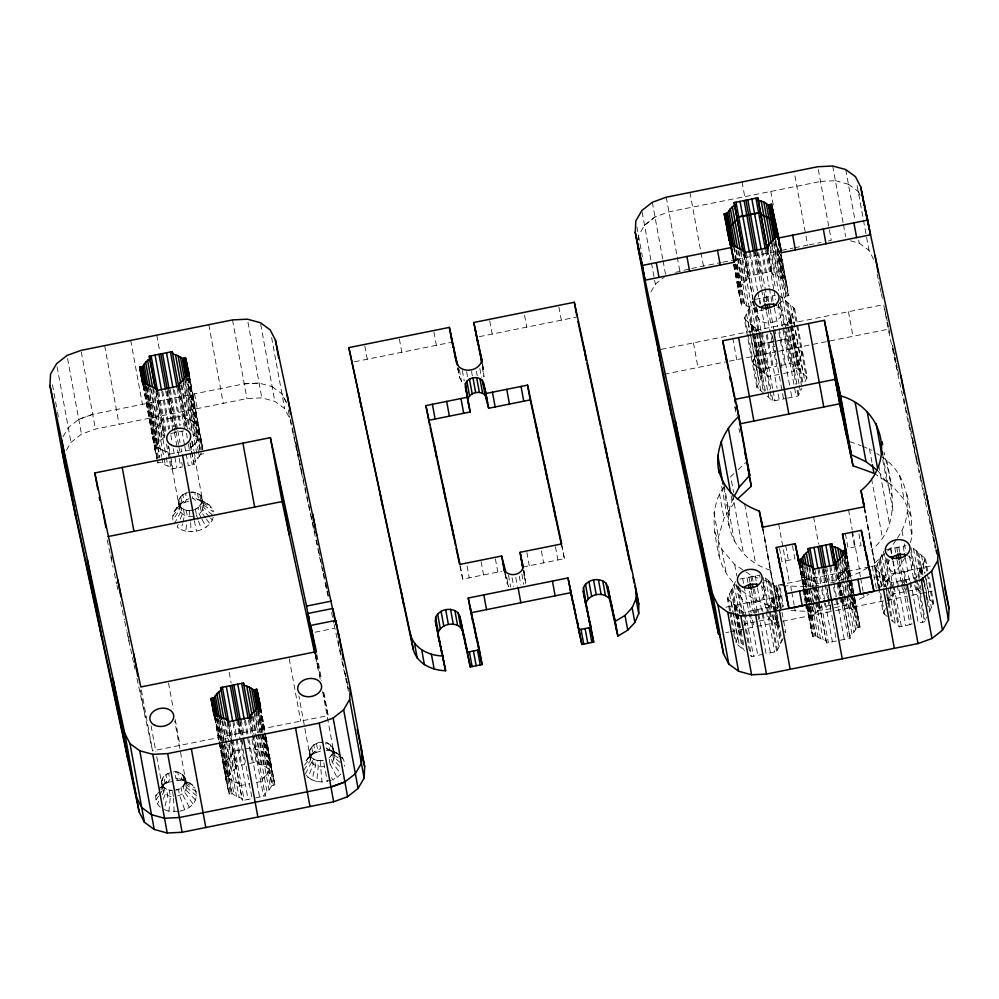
<?xml version="1.0" encoding="UTF-8"?>
<svg xmlns="http://www.w3.org/2000/svg" width="999" height="999" viewBox="0 0 999 999"><rect width="100%" height="100%" fill="white"/><g stroke="black" fill="none" stroke-linecap="round" stroke-linejoin="round"><path stroke-width="0.75" stroke-dasharray="5 3.75" d="M638.286 239.822L638.498 235.564M638.311 239.935L638.523 235.677L644.517 225.2L654.994 216.92L668.955 211.85L820.516 181.481M482.579 364.285L484.003 376.873L482.105 366.546M523.788 570.104L525.536 583.266L523.101 569.992M213.237 517.345C210.065 528.546 196.441 533.266 185.826 531.206L186.576 523.726M178.172 811.313L168.906 811.188L170.392 796.228L169.268 790.084C159.478 789.123 159.678 775.586 168.644 773.313L169.768 779.457L167.832 782.367L159.553 788.136L169.768 779.457M331.231 780.256L321.99 781.98L316.758 781.443L318.244 766.483L317.12 760.339C303.434 758.054 311.288 740.271 322.615 742.344C333.753 741.146 338.848 758.253 330.082 764.11L337.088 777.359L332.517 779.857L330.981 775.574M869.492 566.895L773.588 586.063L770.154 570.079C740.534 561.55 718.244 527.147 733.428 497.764M870.928 566.608L875.261 565.734L871.802 549.637C902.621 524.8 891.608 485.089 884.04 452.21M185.826 531.206L181.094 529.645L182.48 523.913M182.829 522.489L184.565 515.334L183.429 509.19C174.575 505.581 179.458 493.494 187.562 492.719M316.758 781.443L312.025 779.882L315.497 765.571L314.373 759.427M777.547 608.066C751.223 601.473 725.936 583.778 719.168 556.243C714.173 533.366 708.953 506.605 724.3 486.426M719.168 556.243L718.418 537L724 518.381L735.214 501.173M897.214 538.224C916.358 512.524 907.954 472.465 880.606 456.056M910.389 542.544L912.112 536.813L911.375 517.569L906.855 492.994M180.744 496.69L181.88 502.834L180.394 505.044L179.758 509.777L172.827 520.092C171.653 510.477 180.344 502.097 188.686 498.863M183.429 509.19C197.715 517.182 212.687 493.156 191.683 492.095L192.807 498.251L195.267 500.274C202.834 500.274 211.476 503.983 213.499 511.913L203.421 505.019C202.235 500.412 197.215 498.251 192.807 498.251M160.265 807.13C155.906 803.433 154.483 797.09 157.005 791.932M174.138 811.725L173.439 796.54C166.159 797.527 158.991 788.835 164.96 782.816L163.824 776.673M175.437 790.084C190.597 788.898 185.864 767.557 171.641 772.402A12.063 9.041 -10.4 0 0 161.563 782.442A12.063 9.041 -10.4 0 0 172.303 790.396L169.268 790.084M179.508 811.176C204.445 806.405 200.087 779.083 175.886 778.233L174.763 772.09A12.063 9.041 -10.4 0 1 185.477 779.645A12.063 9.041 -10.4 0 1 176.448 789.834M330.082 764.11L328.946 757.966L332.592 753.858L333.216 749.113L322.602 691.296M178.209 524.487L177.185 527.147L181.094 529.645M180.245 519.18L182.293 513.886L181.156 507.742M163.324 799.175L165.372 793.868L164.248 787.724M312.025 779.882L308.117 777.384L313.224 764.123L312.1 757.979M763.623 393.131L756.83 387.325L744.218 318.606L752.597 301.248L758.204 331.768M786.213 325.836L794.592 308.479L779.744 295.791M756.83 387.325L765.921 368.494L759.465 333.354M802.684 352.61L793.618 371.553L782.966 373.576M798.164 362.137L802.709 352.722L786.588 338.848L777.409 340.696M794.592 308.479L807.192 377.197L804.919 381.905L792.319 313.187M729.545 610.801L727.297 598.588L735.676 581.231L741.558 613.274M741.72 629.795L735.426 642.844L744.73 650.799M727.297 598.588L743.393 612.35L768.581 607.292L777.672 588.461L762.824 575.774M758.79 613.998L766.071 653.671L776.698 651.535L783.516 637.412M887.299 616.533L883.278 613.099L875.149 568.856L883.016 552.572M883.278 613.099L885.551 608.391M875.149 568.856L891.245 582.617L916.433 577.547L925.524 558.716L910.676 546.028M929.095 612.375L933.64 602.971L928.883 577.022M787.487 398.151L798.101 396.016L801.935 388.074M743.805 625.486L744.505 624.013L755.132 621.878M887.824 603.683L892.357 594.268L917.544 589.21L921.565 592.644L919.33 580.444M910.701 581.868L918.256 623.064L924.55 621.79L926.822 617.082M174.363 523.888L180.644 511.988L178.534 501.261M157.442 803.87L158.841 801.223M162.338 794.617L163.724 791.97L161.613 781.255M305.294 774.125L311.576 762.225L310.452 756.081M187.225 418.593L184.465 417.844L183.978 415.547L161.051 420.167L161.563 422.452L157.392 426.136L154.52 430.407L151.448 431.031L155.12 448.151L158.204 447.54L162.6 450.349L167.932 452.122L168.431 454.408L191.346 449.8L190.846 447.502L195.005 443.831L197.889 439.548L186.438 377.16M143.594 386.051L156.905 458.616L154.146 445.779L157.23 445.167L160.102 440.884L164.261 437.2L155.881 391.67M239.685 785.788L239.186 783.503L233.853 781.742L229.458 778.92L226.386 779.545L222.702 762.424L225.774 761.8L228.659 757.517L232.804 753.845M225.762 761.8L228.646 757.529M227.248 723.788L235.527 768.593L231.356 772.277L228.484 776.548L225.412 777.172L229.096 794.292L232.168 793.668L236.563 796.49L241.908 798.251L242.395 800.549L252.06 798.601L240.971 738.199M743.631 254.008L748.164 278.584L743.868 282.38L740.896 286.8L737.712 287.437L741.52 305.107L744.692 304.47L749.238 307.38L754.745 309.203L755.244 311.563L763.873 309.827M827.047 589.51L836.488 640.946L826.51 642.956L825.998 640.596L820.491 638.761L815.946 635.864L812.774 636.5L808.978 618.831L812.15 618.194L815.122 613.773L819.417 609.977L812.249 571.303M186.151 453.896L188.324 465.696L194.056 464.547L193.556 462.25L197.715 458.578L200.599 454.295L197.889 439.548L200.961 438.936L197.278 421.815L194.206 422.427L189.798 419.617L184.478 417.844L183.966 415.547M245.567 748.888L255.245 746.94L255.719 749.238L261.051 751.011L265.459 753.82L268.531 753.196L272.215 770.329L269.143 770.941L266.271 775.212L262.113 778.895L262.587 781.181L252.934 783.129M269.156 770.941L266.258 775.224M255.644 797.876L265.309 795.928L264.822 793.643L268.981 789.972L271.865 785.689L262.312 733.94M778.396 304.445L782.692 300.649L785.664 296.228L774.837 237.238M844.804 571.003L846.116 568.743L849.287 568.106L846.265 554.083M840.184 640.209L850.161 638.199L849.662 635.839L853.945 632.042L856.93 627.622L843.68 555.469M63.012 436.725L68.282 427.659L78.759 419.38L92.707 414.323L244.243 383.828L259.128 383.104L272.153 386.638M66.471 450.174L70.991 442.407L81.468 434.128L95.417 429.071L246.953 398.589L261.838 397.852L274.85 401.398L284.653 408.579L289.86 418.768L289.323 415.821M650.836 291.97L655.356 284.191L664.66 276.835M887.587 551.048L890.808 548.051L896.415 539.448M879.282 588.024L895.316 572.639L905.731 556.655M176.473 508.154L184.74 502.385L186.688 499.475L185.564 493.331M316.496 743.568L317.62 749.725L312.812 753.071L304.857 762.187L311.101 755.132L315.684 752.634L317.62 749.725L320.617 748.8L319.493 742.657M155.906 800.074L158.504 796.215M159.378 794.917L162.837 789.759L156.119 753.184M303.758 770.341L310.689 760.027L309.465 751.51M155.782 428.209L157.392 426.136M195.005 443.831L196.616 441.745M843.144 573.151L846.091 568.631L849.262 567.994M172.677 516.021L179.67 507.417M155.757 796.003L160.127 790.621M161.001 789.547L162.75 787.399M304.483 765.184L310.602 757.654L311.326 755.281L310.19 749.138M173.926 511.95L180.394 505.044L179.258 498.901M160.702 787.986L163.474 785.027L162.338 778.883M180.17 504.895L184.028 500.936L182.892 494.792M163.249 784.877L167.108 780.918L165.971 774.774M311.101 755.132L314.96 751.173L313.823 745.029M843.119 573.039L838.848 576.947M307.405 758.391L312.812 753.071L311.676 746.927M733.928 473.601L730.706 476.598L733.628 492.507M738.224 469.605L745.754 462.612M874.687 563.036L886.5 552.047M337.088 777.359L340.784 774.1L332.23 762.212L331.094 756.068M644.542 225.312L655.019 217.033M193.082 445.754L190.846 447.502L191.333 449.8M841.121 575.037L838.823 576.835L839.36 579.308L815.684 583.953M159.328 424.2L161.563 422.452M230.582 755.594L232.817 753.845L232.317 751.548L243.781 749.25M264.335 777.147L262.1 778.895L262.6 781.181M839.422 580.681L859.627 572.439L869.242 566.833M791.058 610.339C817.794 613.473 845.678 607.817 868.943 594.218M198.014 519.617L196.478 515.322C200.512 513.648 204.246 509.677 203.421 505.019L194.455 456.268M78.759 419.38L92.707 414.323M675.599 272.377L690.147 268.768M184.74 502.385L188.611 501.211M167.832 782.367L178.346 780.256L188.312 782.354M315.684 752.634L320.829 751.048L320.617 748.8M177.56 795.916C182.442 794.804 187.4 790.421 186.501 785.002L174.75 721.028M830.631 583.016L838.024 581.168M691.62 268.469L721.315 262.5M722.814 262.2L734.715 259.802M736.201 259.503L778.708 250.949M781.593 250.374L793.169 248.039M794.617 247.752L807.642 245.13L794.13 171.503M809.128 244.83L820.966 242.457M828.358 240.959L831.318 240.372L817.806 166.733M354.395 361.8L450.661 342.432M479.333 336.663L577.022 317.008M748.164 278.584L747.652 276.211L771.303 271.453L771.815 273.826L777.309 275.649L781.867 278.559L785.027 277.922L780.868 255.232M755.281 299.388L775.087 295.404M785.664 296.228L788.823 295.592L781.33 254.757M777.06 307.18L778.908 306.805L778.471 304.807M170.817 433.491L183.579 430.919M183.092 383.092L192.507 434.365L196.915 437.175L199.987 436.563L202.747 449.4M661.163 349.388L883.703 304.62L888.223 329.208L935.314 548.239L931.068 525.099M157.542 461.563L157.83 462.899L160.901 462.287L165.31 465.097L170.642 466.87L171.141 469.155L182.592 466.845M200.599 454.295L203.671 453.683M774 341.383L761.4 343.918L752.322 362.749L768.418 376.498L779.058 374.475M772.052 341.895L761.425 344.031L752.347 362.862L768.431 376.623M775.986 341.096L786.613 338.961M664.21 374.263L727.784 361.476M729.27 361.176L775.474 351.885L774.412 346.091M778.521 351.273L888.223 329.208M765.921 368.494L776.535 366.358L766.458 311.376M780.469 365.572L791.096 363.436L807.192 377.197M767.057 396.066L772.926 401.086L785.514 398.551M459.902 565.884L462.749 579.12L501.723 571.278M522.814 567.045L564.398 558.678L561.962 545.404M314.997 632.217L334.078 628.371M739.797 579.083L759.602 575.099L760.164 578.146M886.213 549.625L906.018 545.641M799.1 564.248L801.972 577.622L805.119 576.873L809.689 579.882L815.196 581.705M801.972 577.622L805.144 576.985L807.279 578.558M725.786 607.205L784.227 595.454M873.9 577.41L932.192 565.684M830.731 605.232L818.905 607.604L819.417 609.977M833.94 604.582L842.569 602.847L841.458 596.803M759.065 621.078L769.692 618.943L780.843 628.483M725.898 632.679L728.833 632.08M730.306 631.793L753.795 627.06L751.398 614.048M756.83 626.448L831.293 611.475L826.785 586.888M835.863 610.551L907.292 596.191M911.737 595.292L932.292 591.158M842.569 602.847L843.069 605.219L848.576 607.042L853.121 609.952L856.293 609.315L860.089 626.985L856.93 627.622M136.963 678.408L152.547 750.886L328.122 715.571L323.376 689.697M750.261 655.519L751.523 656.605L762.137 654.457M891.32 619.979L899.375 626.86L913.923 623.925M249.588 763.373L257.942 761.688L258.441 763.985L263.773 765.758L268.182 768.568L271.241 767.956L274.925 785.077L271.865 785.689M239.673 785.801L249.35 783.853M815.634 585.751L818.643 585.289M193.481 516.246C188.249 517.32 181.319 515.521 179.758 509.777L168.007 445.816M317.12 760.339L323.289 760.339L327.36 781.443M324.413 766.483C319.18 767.569 312.25 765.758 310.689 760.027L298.938 696.053M814.123 585.976L802.259 586.688L786.538 585.764M820.491 181.368L835.401 180.757M244.243 383.828L259.128 383.104M326.198 750.511C335.002 750.187 345.691 756.28 344.58 766.221M785.152 585.576L779.582 584.865L783.566 606.555M165.172 451.373L167.932 452.11M258.491 749.987L255.719 749.238L255.245 746.94M239.198 783.503L233.866 781.73L229.445 778.933M835.376 180.632L848.413 184.291M850.536 240.821L859.215 243.182L869.018 250.362L874.225 260.552M328.946 757.966A12.063 9.041 -10.4 0 0 325.649 742.657L326.785 748.8L336.163 752.609M168.906 811.188L164.173 809.627L167.645 795.316L166.521 789.173M849.874 441.658L861.051 445.679M862.449 446.178L871.927 450.324M745.866 571.865L752.072 575.961L759.053 578.471M764.647 580.481L773.039 583.491M809.665 579.77L815.172 581.593L815.708 584.078M205.232 502.372L198.601 499.463L197.477 493.319M209.141 504.87L200.886 500.924L199.75 494.78M340.072 755.107L329.545 749.712L328.409 743.568M192.22 784.852L181.693 779.457L180.557 773.301M200.499 500.799L195.854 498.551L194.73 492.407M326.785 748.8L331.431 751.048M183.579 780.781L178.933 778.546L177.81 772.389M189.798 419.617L194.218 422.427M162.6 450.349L158.192 447.54M202.522 502.809L211.963 508.116M342.894 758.366L333.454 753.059L331.818 751.161L330.681 745.017M182.829 774.762L183.966 780.906L185.602 782.804L195.042 788.111M876.885 453.596L879.37 455.232M873.95 473.276L891.32 484.727L904.12 499.65L911.375 517.569M714.647 531.655L721.902 549.587L734.702 564.51L744.63 571.053M338.124 757.841L334.353 755.256L332.33 746.915M196.578 791.895L186.501 785.002L185.602 782.804M457.717 368.319L459.802 378.047L461.526 381.393L463.686 382.979M848.388 184.178L858.216 191.483L860.164 195.305M272.153 386.65L281.943 393.831L287.163 404.021L281.943 393.831M175.886 778.233L178.346 780.256M212.525 515.034L203.509 507.392L201.398 496.665M340.072 762.412L334.44 757.629L333.304 751.485M196.728 795.966L186.588 787.374L184.478 776.648M744.218 318.606L759.053 331.293L769.804 389.885M933.64 602.971L926.847 597.165L923.213 577.322M784.527 631.63L785.788 632.704L777.672 588.461M209.515 516.97L202.785 509.765L201.648 503.608M210.477 517.994L212.412 520.054M339.485 766.183L333.716 760.002L332.592 753.858M195.492 800.037L185.864 789.747L184.74 783.603M306.243 775.212L308.117 777.384M878.071 471.016L886.95 482.579L892.095 496.078M205.569 517.907L201.298 511.963L200.162 505.819M206.431 519.105L209.852 523.851M192.932 803.833L184.378 791.957L183.242 785.813M201.249 517.844L199.151 513.861L198.014 507.717M201.948 519.168L206.156 527.11M189.236 807.105L182.23 793.855L181.094 787.699M505.019 574L508.516 586.688L506.618 576.361M858.191 191.371L860.139 195.192M198.526 521.041L201.586 529.62M184.665 809.602L179.558 795.304L178.434 789.16M347.714 685.801L348.364 688.748M320.267 679.108L315.072 655.019M323.077 692.257L328.122 715.571M877.147 274.151L878.446 280.182M878.77 281.693L879.744 286.226M880.069 287.737L881.056 292.27M881.38 293.781L882.354 298.314M884.677 309.128L885.963 315.135M886.25 316.433L887.262 321.141M887.549 322.49L888.548 327.16M888.848 328.546L889.847 333.167M893.406 349.737L892.432 345.179L896.677 368.319M893.73 351.236L894.717 355.794M895.029 357.28L896.016 361.85M896.328 363.336L897.314 367.907M897.626 369.38L899.262 376.948M903.808 398.114L906.093 408.703M906.418 410.214L908.378 419.393M908.69 420.804L909.689 425.449M909.989 426.86L911.637 434.528L911.088 431.506M912.287 437.562L913.598 443.618M913.898 445.005L915.871 454.208M916.17 455.594L917.169 460.264M917.469 461.638L919.779 472.377M920.067 473.738L921.078 478.434M921.378 479.795L923.363 489.035M923.65 490.372L925.961 501.148M928.858 514.572L929.832 519.118M930.156 520.629L930.806 523.651M930.843 523.863L932.154 529.907M932.417 531.168L933.453 535.963M933.715 537.175L934.752 542.02M935.002 543.181L936.063 548.076M936.388 549.6L937.362 554.133M935.638 549.737L936.612 554.245M785.027 277.922L788.823 295.592M734.989 406.581L735.589 409.34M738.91 428.396L739.797 432.542M561.463 545.042L564.398 558.678M482.405 364.785L484.203 373.139M523.501 570.292L525.686 580.431M290.409 419.118L293.331 432.717M293.656 434.228L298.526 456.88M299.176 459.902L304.707 485.639M305.032 487.15L310.889 514.41M311.226 515.921L312.2 520.467M312.525 521.977L313.499 526.523M313.823 528.034L314.797 532.579M316.433 540.147L318.381 549.225M318.706 550.736L323.264 571.94M323.589 573.451L324.563 577.996L323.726 573.426M325.537 582.492L328.471 596.166M337.912 640.072L340.984 654.495M342.794 662.774L348.339 688.523M290.185 420.279L328.571 598.801M331.506 612.424L333.791 623.026M334.116 624.537L341.596 659.365M341.92 660.876L348.439 691.158M163.774 434.915L164.261 437.2M235.527 768.593L235.027 766.295L244.693 764.36L236.963 722.215M107.18 539.91L113.062 567.27M114.361 573.314L116.621 583.828M116.945 585.327L117.907 589.822M120.492 601.835L124.363 619.855M124.688 621.353L126.623 630.369M126.948 631.868L133.729 663.398M134.053 664.897L135.027 669.405M194.368 520.729L196.428 531.193M315.996 654.183L320.492 678.633M912.412 438.748L916.133 459.003M857.13 185.589L863.186 218.594M863.461 220.117L869.018 250.362M925.524 558.716L927.759 570.928M924.262 557.642L927.047 572.402M927.334 573.926L932.929 604.432M923.251 563.424L924.924 572.577M926.048 578.683L931.368 607.667M921.49 555.282L924.849 573.588M925.136 575.112L929.619 599.525M921.69 566.658L923.088 574.288M924.2 580.394L929.807 610.913M918.73 552.909L922.926 575.799M920.978 568.131L922.377 575.761M922.651 577.285L924.337 586.438M926.011 595.591L926.86 600.174M927.134 601.698L928.258 607.804M917.469 551.835L921.952 576.248M922.227 577.772L923.076 582.355M920.266 569.605L921.665 577.235M916.208 550.761L920.978 576.698M845.716 169.543L855.057 220.492M858.665 240.16L859.215 243.182M907.604 512.225L912.112 536.813M918.705 572.839L919.542 577.422M913.448 548.401L919.043 578.908M899.612 475.062L904.12 499.65M918.543 583.703L925.261 620.317M910.963 547.564L916.558 578.071M916.845 579.595L924.55 621.79M910.913 552.484L917.544 589.21M914.46 577.946L922.589 622.19M909.415 556.031L913.61 578.921M914.734 585.027L915.571 589.597M902.01 530.844L903.346 538.074M904.407 543.868L905.993 552.534M903.133 546.228L904.245 552.322M905.369 558.429L909.565 581.318M909.852 582.842L911.25 590.471M832.691 165.996L843.144 222.989M843.431 224.5L845.641 236.613M886.812 460.139L891.32 484.727M904.295 571.303L906.418 582.867M882.666 454.483L892.944 510.452M905.806 579.682L906.368 582.729M882.779 459.89L886.95 482.579M898.8 547.09L899.637 551.673M901.036 559.303L905.519 583.716M905.806 585.239L906.642 589.822M903.845 580.082L911.962 624.325M896.827 547.489L897.676 552.072M899.35 561.226L903.271 582.579M903.558 584.115L904.957 591.733M901.872 580.469L909.989 624.725M894.867 547.889L895.703 552.459M897.102 560.089L901.31 582.979M901.585 584.502L902.984 592.132M878.745 465.472L889.572 524.475M848.476 311.713L852.984 336.288M897.539 581.343L905.668 625.586M890.808 548.051L891.87 553.833M893.193 561.063L895.316 572.639M890.534 548.763L891.657 554.857M892.781 560.963L896.977 583.853M897.252 585.377L898.663 593.006M869.442 448.688L872.09 463.149M893.218 582.217L893.78 585.264M894.055 586.788L901.335 626.46M887.886 558.778L894.33 593.881M886.787 558.866L888.136 566.233M891.245 582.617L899.375 626.86M871.553 478.696L882.379 537.687M885.638 557.654L898.113 625.786M883.528 551.498L889.697 585.064M889.972 586.588L891.657 595.741M887.224 579.17L888.348 585.277M889.46 591.383L895.341 623.413M881.967 554.732L887.849 586.775M888.123 588.299L890.084 598.975M884.452 576.81L892.582 621.053M880.406 557.966L885.726 586.95M886.013 588.486L888.523 602.21M883.203 575.736L885.164 586.413M886.563 594.043L891.046 618.456M879.694 559.44L884.739 586.9M881.942 574.662L884.177 586.863M878.983 560.914L883.753 586.85M879.182 572.29L881.98 587.549M877.422 564.148L881.905 588.561M875.861 567.382L884.527 614.173M864.435 506.743L879.482 588.761M864.372 507.767L873.526 557.679M864.285 508.279L872.339 552.147M874.3 565.809L878.283 587.499M872.239 566.221L876.485 589.36M858.903 533.903L861.063 545.704L848.101 548.314L845.391 533.566M848.551 509.927L852.159 529.595M852.434 531.106L859.377 568.931M859.627 572.439L860.414 576.773M860.688 578.221L863.074 591.233M863.336 592.682L864.135 597.015M851.872 532.267L854.582 547.015M846.578 553.359L860.089 626.985M846.865 556.218L858.478 619.53M846.028 553.209L850.748 578.921M850.986 580.194L859.59 627.085M845.516 553.434L849.962 577.647M851.073 583.691L852.734 592.769M853.845 598.826L855.793 609.415M844.992 553.671L849.625 578.896M849.899 580.407L852.122 592.507M853.233 598.563L858.503 627.31M849.724 580.144L852.11 593.156M852.384 594.605L853.708 601.835M844.992 556.68L849.15 579.37M849.425 580.894L851.648 592.994M851.935 594.505L854.707 609.627M843.905 553.896L848.538 579.12M848.813 580.631L851.31 594.243M851.585 595.754L857.417 627.522M843.68 558.516L853.121 609.952M842.107 556.256L855.619 629.894M842.107 559.964L850.986 608.366M840.434 558.404L844.23 579.095M845.341 585.139L847.002 594.218M847.289 595.729L853.945 632.042M840.246 561.663L846.353 594.942M846.628 596.453L848.576 607.042M793.331 307.405L796.403 324.188M796.678 325.212L806.48 378.658M770.766 191.371L773.263 204.995M838.448 560.402L851.947 634.028M838.149 563.636L841.208 580.269M841.483 581.78L843.98 595.404M844.255 596.915L845.928 605.993M790.559 305.032L803.171 373.751M781.118 254.857L787.874 291.171M780.843 254.857L788.336 295.692M779.532 250.786L784.54 278.022M836.4 563.386L839.635 581.043M839.809 581.855L850.161 638.199M778.646 249.026L787.249 295.916M836.687 565.147L839.659 581.381M839.734 581.743L842.244 595.354M842.432 596.503L849.737 636.201M790.758 316.421L792.157 324.051M792.432 325.574L803.096 383.691M777.896 247.989L783.441 278.234M787.799 302.672L791.72 324.038M791.995 325.562L800.399 371.391M835.876 566.221L838.648 581.343M838.76 582.042L843.069 605.219M775.336 237.138L786.163 296.129M835.901 566.545L838.398 580.157M839.51 586.213L841.17 595.279M790.047 317.894L791.158 324.001M791.445 325.524L802.122 383.716M838.286 582.617L840.683 595.629M840.946 597.077L842.532 605.756M775.424 240.634L782.354 278.459M786.538 301.598L790.733 324.488M791.021 326.011L799.15 370.317M834.802 564.934L840.546 596.216M840.821 597.727L848.313 638.573M775.199 242.257L781.867 278.559M789.335 319.368L790.172 323.938M791.295 330.045L801.41 385.189M785.276 300.524L789.759 324.937M790.047 326.461L797.889 369.243M834.053 566.92L839.322 595.654M839.61 597.165L840.708 603.221M773.8 241.021L784.352 298.501M773.613 243.694L779.732 276.973M787.774 322.602L788.336 325.649M788.611 327.173L799.05 384.078M799.312 385.527L800.374 391.308M782.517 298.152L787.549 325.624M787.836 327.148L795.117 366.87M771.865 241.646L782.692 300.649M830.731 565.759L844.242 639.385M771.765 245.404L777.309 275.649M786.488 327.36L796.952 384.428M798.014 390.209L798.813 394.555M829.982 567.732L832.479 581.343M833.591 587.4L835.264 596.478M835.539 597.989L836.65 604.033M780.032 297.315L795.978 384.453M797.04 390.234L798.101 396.016M770.416 246.666L778.471 290.534M779.982 302.235L784.09 325.237M785.214 331.331L791.096 363.436M770.217 250.399L774.662 274.6M783.528 327.697L796.141 396.416M826.673 566.57L829.382 581.318M767.819 246.628L775.599 288.986M778.209 304.27L789.135 363.823M767.369 249.625L771.815 273.826M826.198 570.067L828.695 583.678M767.22 249.138L771.74 273.464M824.824 566.945L827.522 581.693M766.508 249.7L773.726 289.023M774 290.534L775.674 299.613M824.063 568.918L826.56 582.542M765.571 250.649L769.455 271.828M779.208 328.571L789.685 385.714M790.746 391.508L791.807 397.29M822.976 567.32L825.686 582.067M813.611 516.958L818.606 544.193M823.326 569.905L824.437 575.961M772.19 295.979L773.313 302.085M774.437 308.192L777.796 326.498M778.92 332.605L784.802 364.697M822.214 569.293L824.712 582.904M824.999 584.427L827.497 598.039M827.771 599.55L828.883 605.606M762.437 250.512L769.105 286.813M769.38 288.336L771.877 301.948M761.5 251.473L765.384 272.652M818.905 568.131L821.615 582.879M822.152 585.801L832.417 641.77M774.874 329.445L775.711 334.016M781.031 363.012L781.88 367.582M818.156 570.117L820.654 583.728M821.765 589.772L823.426 598.851M823.713 600.362L824.824 606.418M767.869 296.853L768.993 302.959M770.104 309.066L773.75 328.896M758.653 252.847L767.806 302.759M765.896 297.252L766.745 301.823M768.144 309.453L771.503 327.759M757.429 252.285L761.325 273.464M772.564 335.976L774.15 344.655M814.847 568.955L817.557 583.703M818.081 586.613L820.304 598.713M821.415 604.77L828.358 642.582M756.243 250.187L762.911 286.501M764.023 292.545L765.684 301.623M771.503 333.279L783.553 398.951M763.935 297.64L764.772 302.222M814.372 572.439L820.753 607.23M755.581 252.66L759.465 273.838M742.045 181.98L744.755 196.728M754.994 252.585L755.556 255.607M812.924 568.955L826.51 642.956M754.395 250.562L761.338 288.386M761.613 289.897L763.835 301.998M813.036 569.905L825.998 640.596M753.458 251.523L757.629 274.213M814.385 587.424L816.77 600.436M817.045 601.885L818.631 610.564M767.17 334.153L777.097 388.249M778.159 394.031L779.22 399.825M809.64 566.196L813.149 585.364M813.423 586.875L815.921 600.486M816.208 602.01L823.139 639.822M759.602 298.514L760.726 304.62M761.001 306.144L765.209 329.033M766.32 335.14L772.215 367.232M809.065 567.919L815.172 601.198M815.446 602.709L817.12 611.788M750.336 251.386L757.554 290.709M757.829 292.22L760.052 304.32M806.98 565.134L820.491 638.761M749.675 253.846L753.558 275.025M806.518 566.883L810.127 586.538M810.401 588.061L812.899 601.673M813.174 603.184L815.122 613.773M762.287 331.98L772.764 389.123M773.039 390.572L774.887 400.686M804.57 563.811L818.081 637.437M804.57 567.507L808.179 587.175M808.466 588.686L813.461 615.921M756.955 308.541L767.881 368.107M746.265 252.198L753.77 293.044M756.268 306.656L757.092 311.188M755.581 307.143L757.205 315.996M760.314 332.367L770.803 389.523M771.865 395.304L772.926 401.086M802.434 562.237L807.067 587.462M807.342 588.973L815.946 635.864M745.604 254.67L749.5 275.849M801.947 562.337L806.568 587.562M806.842 589.073L809.065 601.173M810.177 607.217L815.459 635.963M802.434 565.247L806.593 587.936M806.88 589.447L809.09 601.548M810.201 607.604L812.15 618.194M754.707 307.417L759.19 331.818M744.417 252.572L753.034 299.463M753.308 300.974L755.244 311.563M770.079 391.333L771.665 400.012M801.935 565.347L806.106 588.036M806.38 589.547L808.603 601.648M808.878 603.159L811.65 618.294M744.168 251.386L753.071 300.125M753.333 301.311L755.169 311.201M800.848 562.549L805.481 587.774M805.756 589.285L807.979 601.386M809.09 607.442L814.36 636.188M758.478 333.291L765.209 369.967M800.286 562.537L810.564 618.506M743.743 254.708L747.901 277.397M799.762 562.774L804.382 587.999M804.67 589.51L813.273 636.4M799.262 562.874L803.895 588.099M804.17 589.61L812.774 636.5M756.293 328.933L756.855 331.98M757.13 333.504L767.569 390.422M767.844 391.858L768.905 397.652M798.963 561.488L812.474 635.127M799.188 564.21L811.176 629.045M798.438 561.213L809.277 620.204M741.058 249.438L756.081 331.955M756.355 333.479L763.648 373.201M802.796 589.585L805.182 602.597M805.444 604.045L806.78 611.276M740.584 251.648L745.853 280.394M753.521 326.561L754.645 332.667M754.919 334.19L765.334 390.946M749.475 307.729L753.958 332.143M754.233 333.666L762.087 376.436M738.96 251.411L749.238 307.38M752.272 325.487L753.383 331.593M754.507 337.699L764.347 391.308M792.469 545.741L794.904 559.015L781.942 561.625L779.232 546.878M738.036 250.612L743.868 282.38M748.763 309.19L752.959 332.08M753.246 333.604L761.375 377.909M751.011 324.413L763.086 390.234M748.051 310.664L760.664 379.383M736.55 250.075L746.827 306.056M735.813 249.738L742.195 284.528M748.239 322.053L750.199 332.729M750.486 334.253L760.851 390.771M734.14 246.99L744.692 304.47M746.49 313.898L759.103 382.617M733.641 247.09L744.193 304.57M734.839 256.643L740.396 286.9M735.614 263.948L743.106 304.795M744.929 317.133L758.091 388.399M735.139 264.423L739.297 287.125M734.515 264.173L742.007 305.007M785.714 545.566L788.423 560.327M734.015 264.273L741.52 305.107M733.803 264.373L739.909 297.652M733.566 264.61L738.661 291.858M790.721 586.301L791.508 590.634M791.782 592.082L794.168 605.094M794.43 606.543L795.229 610.876M778.671 523.988L789.497 582.991M778.646 585.052L782.891 608.191M732.742 337.987L736.725 359.677M776.585 585.464L780.831 608.603M776.96 589.934L780.319 608.241M776.41 587.387L780.331 608.741M774.525 585.876L778.508 607.567M775.399 593.169L778.196 608.428M773.638 585.014L777.846 607.904M762.786 527.185L777.746 608.803M762.999 529.72L771.877 578.134M762.637 528.733L770.691 572.602M773.838 596.403L781.955 640.646M770.878 582.654L778.995 626.897M773.126 597.877L781.243 642.12M769.617 581.58L774.662 609.04M774.937 610.564L777.746 625.824M772.414 599.35L780.531 643.593M768.356 580.506L776.485 624.75M770.853 602.584L771.977 608.678M773.089 614.785L778.97 646.828M734.839 406.893L736.425 415.572M765.596 578.134L771.191 608.653M772.314 614.76L773.713 622.389M769.292 605.819L770.129 610.389M770.404 611.925L777.409 650.062M763.111 577.297L776.698 651.535M763.061 582.217L764.685 591.071M762.974 582.33L769.692 618.943M766.608 607.679L774.737 651.935M689.947 192.457L700.686 250.961M700.961 252.472L703.458 266.084M761.563 585.776L766.046 610.189M766.32 611.713L767.719 619.343M744.692 504.22L755.519 563.211M762.287 608.553L762.849 611.6M763.124 613.136L770.404 652.797M755.281 575.961L756.393 582.067M757.517 588.174L763.398 620.217M752.072 575.961L753.134 581.743M754.457 588.973L756.58 600.549M757.954 609.427L758.516 612.474M750.948 576.835L751.785 581.418M753.184 589.048L758.79 619.555M755.993 609.815L756.543 612.874M748.975 577.235L749.824 581.805M751.498 590.958L755.706 613.848M754.02 610.214L754.582 613.274M732.654 494.867L743.481 553.858M747.015 577.634L748.139 583.728M749.537 591.358L753.458 612.724M731.156 495.866L731.992 500.399M749.275 602.484L751.136 612.599M750.249 614.135L757.816 655.332M742.682 578.496L743.805 584.602M744.08 586.126L750.811 622.752M724.063 484.815L734.602 542.295M723.613 487.2L728.608 514.435M745.366 611.962L753.483 656.206M721.69 486.438L729.457 528.796M740.034 588.523L744.517 612.936M744.792 614.46L746.478 623.613M734.702 564.51L736.825 576.073M738.673 586.201L739.21 589.085M743.393 612.35L751.523 656.605M738.661 587.125L740.284 595.978M693.456 342.894L697.964 367.47M666.271 197.215L677.01 255.719M677.285 257.243L679.782 270.854M737.512 585.864L749.974 653.995M719.492 493.806L724 518.381M739.372 608.915L740.209 613.486M734.115 584.477L739.435 613.461M736.6 606.543L737.724 612.649M738.011 614.173L744.168 647.739M732.554 587.712L740.671 631.955M735.351 605.469L743.468 649.725M731.842 589.173L739.972 633.428M734.09 604.395L742.207 648.651M731.131 590.646L735.052 612.012M735.339 613.536L739.26 634.902M721.902 549.587L726.41 574.163M731.33 602.035L733.004 611.188M733.291 612.712L739.447 646.278M729.57 593.881L737.699 638.136M713.91 512.425L718.418 537M728.009 597.127L730.531 610.851M730.793 611.875L736.675 643.918M729.819 612.325L730.943 618.431M731.218 619.954L733.466 632.155M733.741 633.691L734.864 639.785M652.322 202.285L662.774 259.278M663.049 260.789L665.546 274.4M642.107 212.038L651.186 261.501M651.46 263.012L655.356 284.191M636.9 226.823L642.394 256.743M558.878 306.893L561.313 320.167M524.587 315.322L526.748 327.123M555.456 546.715L557.892 559.989M541.433 551.061L543.606 562.862M489.76 320.804L492.195 334.078M526.873 552.459L529.308 565.734M523.713 570.791L524.25 573.738M521.865 574.05L523.763 584.378M482.455 364.573L482.992 367.532M519.243 576.123L520.866 584.977M479.845 368.494L481.468 377.347M515.771 577.397L517.395 586.238M476.386 371.228L477.197 375.661M512.05 577.572L513.673 586.425M471.528 371.428L472.34 375.849M508.528 575.212L510.689 587.012M505.307 573.826L507.205 584.153M505.232 574.5L505.769 577.459M466.62 371.665L467.707 377.572M462.325 370.492L464.223 380.819M495.392 558.791L497.827 572.065M459.365 369.593L461.526 381.393M457.904 367.719L459.802 378.047M457.792 368.007L458.603 372.44M481.106 561.675L483.541 574.949M433.941 332.03L436.376 345.304M467.082 566.021L469.243 577.822M460.314 565.846L462.749 579.12M399.375 338.986L401.81 352.26M364.822 345.941L367.257 359.203M345.429 673.626L345.991 676.685M346.266 678.209L347.115 682.792M325.649 583.891L327.272 592.744M295.779 441.645L296.616 446.216M296.89 447.739L297.727 452.297M298.014 453.821L298.564 456.868M299.126 459.865L301.561 473.139M288.236 409.915L289.048 414.348M271.616 337.525L284.653 408.579M260.702 324.25L274.85 401.398M316.945 654.707L321.69 680.569M315.484 654.757L318.281 670.017L315.759 654.869M247.964 322.227L261.838 397.852M320.167 760.651L321.99 781.98M232.517 319.917L246.953 398.589M289.235 658.703L300.687 721.091M208.841 324.687L223.277 403.346M260.764 707.929L265.784 735.501M266.071 736.85L274.925 785.077M260.689 708.216L264.785 731.318M265.984 737.125L274.001 780.793M260.165 707.367L274.45 785.164M260.002 706.505L264.76 732.379M264.91 733.416L271.74 770.416M259.678 707.642L264.698 735.039M264.985 736.563L270.766 768.044M258.953 706.718L263.424 731.068M264.535 737.15L273.389 785.376M258.903 709.377L269.705 768.256M257.892 706.93L262.637 732.804M262.924 734.327L272.34 785.589M257.967 710.077L262.163 732.904M257.642 711.213L261.551 732.517M261.825 734.04L268.182 768.568M256.418 710.751L270.592 787.886M256.131 712.724L259.765 732.504M260.04 734.028L266.109 767.032M254.533 711.3L258.441 732.604M258.716 734.128L268.981 789.972M254.358 714.485L257.705 732.742M257.979 734.265L263.773 765.758M194.53 393.831L197.228 408.591M253.159 716.283L256.231 733.016M256.506 734.54L267.045 791.895M252.347 716.508L261.201 764.735M189.223 375.025L202.847 449.263M189.223 375.199L203.371 452.347M189.635 378.446L202.11 446.453M189.173 377.684L202.372 449.35M188.699 377.784L199.5 436.663M250.612 716.133L265.309 795.928M188.249 378.371L201.323 449.562M187.637 377.997L198.451 436.863M250.137 718.805L258.441 763.985M186.638 375.549L201.074 454.208M249.076 717.632L263.524 796.29M186.376 379.82L196.915 437.175M248.414 719.917L250.924 733.603M252.048 739.697L256.156 762.05M184.89 377.834L198.252 450.599M198.514 452.072L199.325 456.493M184.865 381.331L194.842 435.651M183.279 379.92L197.715 458.578M245.417 719.942L248.763 738.211M249.051 739.735L259.578 797.09M244.48 720.704L252.21 762.836M181.905 384.89L190.285 430.544M192.233 441.196L193.893 450.174M194.156 451.66L195.779 460.502M191.671 441.046L193.344 450.187M181.081 385.114L189.136 428.921M241.196 719.218L244.268 735.951M180.082 388.574L187.15 426.973M190.135 443.356L194.056 464.547M179.358 384.74L187.462 428.871M189.972 442.569L193.631 462.612M240.534 721.49L243.331 736.713M178.908 387.787L186.226 427.709M239.685 721.103L242.482 736.313M177.81 386.238L185.352 427.335M186.476 433.416L187.312 437.987M188.424 444.068L189.548 450.162M190.097 453.109L192.258 464.91M238.749 721.852L242.944 744.68M177.16 388.524L184.353 427.709M229.158 672.364L231.119 683.016M238.099 721.053L240.334 733.229M237.625 719.942L240.697 736.675M174.438 390.085L180.856 425.075M181.98 431.168L184.49 444.867M184.765 446.378L185.614 450.949M195.354 509.178L196.478 515.322M173.214 389.31L179.87 425.549M233.679 720.729L236.751 737.474M237.025 738.985L248.114 799.387M233.017 723.014L240.759 765.147M170.217 389.348L177.485 428.908M177.76 430.432L179.995 442.607M181.119 448.701L181.668 451.735M169.281 390.109L176.473 429.295M229.733 721.528L232.804 738.261M233.092 739.784L244.181 800.187M168.157 388.186L178.484 444.493M178.759 446.016L179.882 452.097M181.781 462.425L182.317 465.372M229.083 723.8L231.868 739.023M232.155 740.534L236.825 765.933M167.495 390.472L174.138 426.71M174.413 428.184L175.225 432.604M189.236 510.414L190.572 521.103M227.872 721.528L242.395 800.549M156.756 335.164L159.828 351.898M167.083 391.471L171.191 413.823M227.697 720.741L241.983 798.613M166.92 391.596L173.339 426.585M174.463 432.679L178.908 456.88M179.171 458.354L180.794 467.207M165.697 390.821L172.889 430.02M225.25 721.89L228.883 741.67M229.158 743.194L239.136 797.514M186.189 510.102L187.312 516.246M224.163 720.591L227.51 738.86M228.621 744.942L233.291 770.341M162.7 390.859L169.68 428.908M170.804 434.99L172.19 442.607M173.314 448.688L176.86 468.007M222.69 720.866L226.036 739.123M226.311 740.646L236.563 796.49M161.763 391.62L168.681 429.333M221.94 721.003L231.356 772.277M220.067 718.069L234.241 795.204M219.768 720.042L223.963 742.869M224.238 744.38L229.745 774.35M158.754 391.658L166.021 431.218M168.819 446.441L170.205 454.046M170.754 456.993L172.927 468.793M218.556 719.58L232.168 793.668M217.52 716.633L231.681 793.768M157.817 392.407L165.285 433.079M217.47 719.292L227.997 776.648M156.693 390.497L164.935 435.739M166.496 444.13L171.141 469.155M216.746 718.368L230.632 793.98M216.134 717.981L220.329 740.808M220.604 742.332L226.948 776.86M155.832 391.608L164.023 436.051M215.135 715.534L219.605 739.884M220.717 745.966L229.57 794.193M214.648 715.634L219.268 741.021M219.318 741.782L229.096 794.292M214.773 717.532L218.943 740.734M219.243 741.882L227.535 787.062M214.685 718.006L226.323 781.443M153.434 387.462L165.984 455.794M166.246 457.267L167.882 466.121M152.897 389.21L162.038 438.961M151.423 389.473L165.31 465.097M150.412 388.087L160.102 440.884M148.526 385.152L161.626 456.431M161.888 457.917L162.974 463.811M148.239 387.125L158.491 442.957M147.015 386.663L159.828 456.381M146.541 386.763L159.615 457.954M146.691 387.812L157.23 445.167M145.929 386.376L156.743 445.254M144.93 383.928L158.554 458.166M144.88 386.588L155.682 445.467M143.868 384.14L158.317 462.812M143.544 385.289L157.83 462.899M143.069 385.189L155.707 452.997M143.069 385.377L154.146 445.779M130.707 340.409L142.432 404.32M168.531 682.979L173.277 708.853M175.225 719.505L179.982 745.366M104.658 345.642L119.093 424.3M172.54 791.62L173.439 796.54M151.086 725.798L155.844 751.66M81.256 351.923L95.417 429.071M141.371 690.022L152.547 750.886M140.322 690.059L145.355 717.444M128.134 636.276L129.533 643.88M110.926 555.094L111.763 559.652M67.595 358.516L81.468 434.128M57.105 366.783L70.991 442.407M52.485 384.765L57.23 410.626M57.517 412.15L58.354 416.72M190.634 522.627L191.059 531.743M778.983 306.868A12.438 9.316 -10.4 0 1 771.365 322.652A12.438 9.316 -10.4 0 1 757.854 311.114M762.062 586.85A12.438 9.316 -10.4 0 1 754.445 602.634A12.438 9.316 -10.4 0 1 740.946 591.096M907.579 555.606A12.438 9.316 -10.4 0 1 910.351 568.493A12.438 9.316 -10.4 0 1 893.094 571.965A12.438 9.316 -10.4 0 1 890.321 559.078M188.549 492.42A12.063 9.041 -10.4 0 1 201.935 497.739A12.063 9.041 -10.4 0 1 195.342 509.178M192.357 510.089A12.063 9.041 -10.4 0 1 178.721 504.02A12.063 9.041 -10.4 0 1 187.525 492.657M323.289 760.339A12.063 9.041 -10.4 0 1 309.403 752.709A12.063 9.041 -10.4 0 1 322.615 742.344"/><path stroke-width="1.5" d="M585.451 603.246L583.279 591.445L583.478 587.699C586.95 579.295 599.475 576.898 605.956 583.179L617.869 636.101L627.722 630.182L634.852 622.477L638.723 613.611L636.013 598.863L636.076 589.46L574.313 302.26L473.776 322.49L482.105 363.411M638.723 613.611L638.773 604.208L636.076 589.46M315.721 652.659L310.714 625.436L335.664 620.416L350.249 688.061L364.685 766.72L364.111 778.071L358.079 788.448L347.602 796.715L333.654 801.772L182.118 832.267L167.233 833.004L154.208 829.457L144.418 822.264L139.211 812.075L64.386 464.123L49.95 385.464L50.537 374.113L56.556 363.736L67.033 355.469L80.981 350.399L232.517 319.917L247.402 319.18L260.427 322.727L270.217 329.92L275.424 340.11L335.389 622.202M364.111 778.071L349.675 699.412L350.249 688.061M864.535 206.843L938.223 549.512L949.05 608.503L948.476 619.867L942.444 630.232L931.967 638.498L918.019 643.568L766.483 674.05L751.598 674.787L738.573 671.241L728.783 664.048L723.576 653.858L648.751 305.906L635.239 232.28L635.826 220.929L641.845 210.552L652.322 202.285L666.271 197.215L817.806 166.733L832.691 165.996L845.716 169.543L855.506 176.736L860.713 186.925L870.554 234.802L781.468 252.722L774.2 218.931L771.041 219.568L766.483 216.658M948.476 619.867L937.636 560.864L938.223 549.512M439.31 641.37L435.427 621.178L435.626 617.444C439.098 609.04 451.623 606.643 458.104 612.924L459.827 616.271L467.544 652.185L479.37 649.8L468.231 598.026L568.031 577.946L581.88 644.467L593.706 642.095L589.797 621.74M435.626 617.444L438.336 632.192L438.136 635.938L441.883 653.334L439.173 638.586M469.043 406.655L465.334 383.766C467.969 377.397 477.46 375.574 482.367 380.344L485.964 393.506L527.547 385.139L561.688 543.931L520.104 552.297L522.814 567.045M467.894 401.348L465.334 383.766M473.776 322.49L481.493 358.391L481.293 362.125C477.822 370.542 465.309 372.927 458.816 366.645L457.092 363.299L449.375 327.397L348.838 347.615L413.299 649.562C417.07 663.686 432.043 670.379 445.616 670.741L435.427 621.178M583.478 587.699L588.374 617.282M719.193 472.827C714.06 451.873 723.451 430.407 738.935 416.246L722.702 340.784L824.35 320.329L840.584 395.804L851.41 454.795L866.033 461.675L876.872 470.079M840.584 395.804C884.04 408.304 896.365 461.588 860.976 490.634L864.023 507.28M617.869 636.101L615.159 621.353L625.012 615.421L632.142 607.729L636.013 598.863M734.14 496.441L739.173 487.187L749.762 475.237L738.935 416.246M146.129 384.765L142.782 366.508L145.654 362.225L149.813 358.541L149.326 356.256L172.24 351.636L172.74 353.933L178.072 355.706L182.467 358.516L185.826 376.773M217.382 716.158L214.036 697.889L216.92 693.606L221.079 689.934L220.579 687.637L243.494 683.029L243.993 685.326L249.325 687.087L253.734 689.909L257.355 709.69M733.391 245.954L727.384 213.174L730.356 208.754L734.652 204.957L734.14 202.585L757.791 197.827L767.095 248.114M731.368 225.537L730.082 227.922L726.885 228.446L729.295 239.61M801.872 562.225L801.323 559.19L804.295 554.77L808.591 550.986L808.079 548.613L831.73 543.856L832.242 546.216L837.749 548.051L842.294 550.948L843.131 555.494M49.95 385.464L124.775 733.416L129.982 743.606L139.785 750.786L152.797 754.332L167.682 753.596L319.218 723.114L333.167 718.056L343.656 709.777L349.675 699.412M637.924 246.915L712.749 594.867L717.956 605.057L727.747 612.25L740.771 615.784L755.656 615.047L907.192 584.565L921.14 579.507L931.617 571.228L937.636 560.864M468.044 398.514C470.679 392.145 480.169 390.322 485.077 395.092L488.661 408.254L530.244 399.887L527.547 385.139M438.336 632.192C441.795 623.788 454.32 621.39 460.814 627.672L462.525 631.031L470.254 666.932L482.08 664.547L479.37 649.8M586.188 602.447C589.647 594.043 602.172 591.645 608.666 597.926M731.393 225.649L735.027 221.391M733.054 223.501L737.324 219.593M737.362 499.175L751.335 486.188L736.4 404.458M61.676 449.375L136.501 797.327L141.708 807.517L151.511 814.709L164.523 818.243L179.408 817.507L330.944 787.025L344.892 781.967L355.382 773.701L361.401 763.323L361.975 751.972L357.105 729.32M768.206 248.838L767.569 245.442L771.865 241.646L774.837 237.238L777.996 236.601M836.151 562.2L840.434 558.404L843.418 553.995L846.578 553.359L842.444 534.153L861.3 530.369L873.963 591.371L788.948 608.478L776.285 547.464L795.142 543.681L799.262 562.874L802.434 562.237L806.98 565.134L812.487 566.957L812.999 569.318L836.65 564.56L836.151 562.2L836.762 565.521M179.67 386.638L179.108 383.591L183.279 379.92L186.151 375.636L189.223 375.025L185.552 357.904L182.467 358.516M251.011 718.381L250.374 714.984L254.533 711.3L257.417 707.03L260.489 706.405L256.805 689.285L253.734 689.909M330.944 787.025L344.905 781.967M729.233 240.422L724.2 213.811L727.384 213.174M758.303 200.2L763.798 202.023L768.356 204.932L771.515 204.296L778.758 237.974L867.844 220.055M736.85 217.332L760.501 212.575M730.694 246.116L733.865 245.479L738.411 248.376L743.918 250.212L744.417 252.572L768.081 247.814L767.569 245.442M731.455 247.502L734.153 262.25L645.079 280.17L642.369 265.422L731.455 247.502L724.2 213.811M142.782 383.853L139.71 367.12L142.782 366.508M429.545 424.75L425.899 405.582L467.482 397.227L465.197 386.601M97.865 489.697L94.793 472.952L270.367 437.637L306.556 606.093L315.209 653.234M428.596 420.342L470.179 411.975L467.12 395.567M734.952 399.375L835.176 379.333M108.042 536.563L282.093 501.548L270.367 437.637M739.46 423.951L839.672 403.796L824.35 320.329M520.104 552.297L522.827 568.518C520.204 574.887 510.714 576.698 505.806 571.94L501.623 556.018L460.039 564.373L425.899 405.582M306.556 606.093L331.506 601.086M568.031 577.946L570.741 592.694L470.941 612.774L471.528 615.471M798.151 559.827L801.323 559.19M842.294 550.948L845.454 550.312M214.048 715.247L210.976 698.513L214.036 697.889M579.17 629.72L590.996 627.347L583.279 591.445M788.948 608.478L786.238 593.718L871.253 576.623M348.838 347.615L410.589 634.815C414.373 648.938 429.345 655.631 442.919 655.993M760.988 214.835L768.918 218.094M763.86 215.709L761.013 214.947L760.476 212.462L736.825 217.22L737.349 219.705M179.108 383.591L179.608 385.889L156.693 390.497L156.194 388.199L150.861 386.438L146.453 383.628L143.394 384.24L139.71 367.12M250.374 714.984L250.861 717.27L227.947 721.877L227.46 719.592L222.128 717.819L217.72 715.009L214.648 715.634L210.976 698.513M839.672 403.796L852.984 465.746L873.95 473.276L872.364 464.597M860.976 490.634L864.435 506.743L762.786 527.185L759.327 511.088C740.459 504.27 723.438 489.935 718.631 469.805M605.956 583.179L607.679 586.538L615.159 621.353M308.504 616.633L315.497 653.358M308.703 617.107L307.904 613.473L332.854 608.453L337.013 627.784L335.664 620.416M310.714 625.436L316.383 651.66L140.809 686.975L94.793 472.952M863.71 202.959L864.26 205.557M944.505 587.362L949.05 608.503M835.152 379.22L851.41 454.795M865.559 552.347L867.12 559.565M867.744 562.462L871.153 578.359M871.777 581.256L873.963 591.371M845.154 548.913L846.265 554.083L842.444 534.153M729.745 241.696L730.531 245.404L724.7 213.711M730.843 246.853L734.153 262.25M797.839 558.429L798.438 561.213M776.285 547.464L786.238 593.718M744.592 451.236L746.228 458.841M747.227 463.449L749.762 475.237M748.601 473.464L751.335 486.188M635.239 232.28L642.369 265.422M577.984 321.503L584.415 351.411M585.064 354.408L586.351 360.389M587 363.411L600.387 425.674M601.048 428.721L603.334 439.348M603.983 442.382L607.579 459.09M607.904 460.614L617.37 504.657M618.031 507.692L620.317 518.331M620.966 521.366L631.38 569.805M632.991 577.285L634.278 583.266M634.914 586.263L638.773 604.208M588.96 620.029L589.547 622.777M589.847 624.138L593.706 642.095M530.244 399.887L561.463 545.042M570.741 592.694L581.88 644.467M468.256 403.009L470.179 411.975M452.085 342.145L453.296 347.752L450.586 333.004M454.17 351.873L455.644 358.728M455.944 360.09L456.531 362.837M472.102 618.169L472.677 620.866L469.98 606.106M473.002 622.34L482.08 664.547M430.182 427.697L435.564 452.722M436.201 455.656L436.825 458.603L434.44 445.329M437.15 460.077L445.666 499.725L442.969 484.977M446.004 501.261L453.546 536.338M455.469 545.279L451.498 524.637M456.093 548.214L459.577 564.41M443.169 659.328L445.616 670.741M361.114 750.112L364.685 766.72M282.093 501.548L314.747 653.521M926.535 495.142L929.869 513.299M900.811 375.537L904.145 393.681M875.087 255.919L878.146 272.565M866.732 214.885L869.442 229.633M864.285 203.496L866.995 218.244M931.617 571.228L942.444 630.232M861.837 192.095L864.272 205.369M860.713 186.925L863.423 201.673M864.51 207.605L865.072 210.639M921.14 579.507L931.967 638.498M853.92 222.864L856.63 237.612M904.532 553.858L905.094 556.905M882.105 441.62L882.654 444.655M907.192 584.565L918.019 643.568M882.117 451.448L882.666 454.483M876.123 423.588L881.68 453.833M899.924 553.196L900.761 557.779M897.951 553.596L899.075 559.702M896.265 555.519L896.827 558.566M867.244 412.025L877.522 467.994M891.932 556.381L892.494 559.44M823.301 229.021L826.011 243.768M855.206 402.672L866.033 461.675M883.516 589.335L894.342 648.326M863.898 504.22L864.447 507.242M862.699 498.688L864.098 506.256M838.049 384.003L852.984 465.746M846.39 431.481L850.911 456.068M832.467 358.067L843.293 417.058M841.82 410.189L846.328 434.765M826.885 332.118L841.745 413.474M869.692 569.393L872.402 584.14M866.27 553.496L868.98 568.244M862.861 537.599L865.296 550.874L861.3 530.369M857.966 579.295L860.676 594.043M792.682 235.177L795.391 249.925M808.466 323.526L823.788 406.993M845.629 548.938L846.44 553.359M844.33 542.894L846.303 553.359M844.967 550.412L845.516 553.434M843.88 550.636L844.43 553.658M842.794 550.849L843.343 553.883M840.159 549.375L841.545 556.93M837.749 548.051L839.972 560.152M777.634 232.717L781.468 252.722M835.102 546.99L837.874 562.125M775.137 221.129L778.533 239.76M779.108 242.645L779.645 245.804M775.798 226.373L778.433 239.748M772.652 209.553L777.647 236.95M778.621 242.745L779.17 245.779M771.515 204.296L777.534 237.075M771.028 204.395L777.035 237.175M769.942 204.608L775.948 237.4M831.817 544.218L835.776 565.521M831.73 543.856L835.626 565.034M768.843 204.832L774.862 237.612M768.356 204.932L774.65 239.223M829.882 544.23L833.778 565.397M766.221 203.346L773.064 240.672M763.798 202.023L771.49 243.881M825.823 545.042L829.707 566.221M761.151 200.961L769.392 245.854M821.752 545.866L825.636 567.045M757.791 197.827L767.145 248.763M828.745 585.177L831.455 599.924M831.418 599.812L842.244 658.803M819.904 546.228L823.788 567.407M755.943 198.202L765.296 249.138M773.601 303.609L774.15 306.668M818.056 546.603L821.94 567.782M751.872 199.013L761.226 249.962M813.985 547.427L817.881 568.606M769.267 304.483L769.829 307.53M773.526 330.557L788.848 414.023M767.294 304.882L767.856 307.929M747.814 199.837L757.155 250.774M765.047 303.746L766.171 309.852M809.927 548.239L813.81 569.418M745.966 200.212L755.306 251.149M812.574 567.332L813.111 570.279M812.487 566.957L813.036 569.905M808.079 548.613L811.638 567.619M744.118 200.574L753.458 251.523M806.293 552.784L808.79 566.396M740.047 201.398L749.4 252.335M804.295 554.77L806.23 565.359M802.634 556.918L804.02 564.485M735.988 202.21L745.329 253.159M800.823 559.29L801.385 562.325M743.918 250.212L744.555 253.596M734.565 204.583L743.081 250.986M799.737 559.515L800.286 562.537M734.14 202.585L743.006 250.874M798.313 558.453L799.125 562.874M797.015 552.41L798.988 562.874M795.142 543.681L798.963 563.598M732.342 206.756L740.309 250.137M730.356 208.754L737.474 247.59M799.512 591.046L802.222 605.806M728.683 210.901L735.252 246.703M726.885 213.274L732.904 246.054M725.798 213.486L731.805 246.278M730.319 242.233L733.029 256.98M728.783 237.275L730.194 244.705M784.677 586.5L787.387 601.248M738.586 337.587L753.895 421.054M781.255 570.591L783.965 585.339M777.846 554.695L780.544 569.442M717.532 250.299L720.242 265.047M779.332 610.289L790.159 669.28M762.249 524.675L762.799 527.697M761.051 519.143L762.449 526.698M759.327 511.088L762.374 527.722M747.664 467.832L748.201 470.729M748.726 473.613L749.262 476.511M730.818 378.509L734.153 396.665M734.702 399.687L735.264 402.722M725.237 352.572L728.296 369.205M729.682 376.773L730.232 379.795M722.702 340.784L725.199 354.395M725.761 357.417L726.31 360.439M728.346 428.196L739.173 487.187M756.68 583.591L757.242 586.65M752.347 584.465L752.909 587.512M750.099 583.341L751.223 589.435M755.656 615.047L766.483 674.05M748.413 585.252L748.975 588.311M721.166 441.408L730.606 492.844M686.912 256.456L689.61 271.204M717.781 455.432L723.064 484.178M740.771 615.784L751.598 674.787M727.747 612.25L738.573 671.241M656.281 262.612L658.99 277.36M717.956 605.057L728.783 664.048M712.749 594.867L723.576 653.858M714.048 609.565L718.556 634.153L662.737 374.563L658.229 349.975M701.048 540.496L711.875 599.5M705.331 569.005L709.839 593.593M675.336 420.891L690.646 504.358M666.945 390.534L671.465 415.122M649.612 301.286L660.439 360.277M641.258 260.24L643.955 274.987M638.798 248.851L641.508 263.599M636.351 237.45L639.06 252.21M626.423 544.592L629.133 559.34M605.194 445.866L607.629 459.14M632.142 607.729L634.852 622.477M583.965 347.14L586.401 360.414M574.313 302.26L576.748 315.534M625.012 615.421L627.722 630.182M613.985 615.908L616.695 630.656M611.413 603.945L614.123 618.693M607.679 586.538L611.55 606.718M602.722 580.806L605.419 595.554M598.413 579.632L601.123 594.38M593.518 579.87L596.228 594.63M588.923 581.543L591.633 596.291M585.464 584.278L588.174 599.025M587.137 609.39L589.572 622.664M584.49 597.052L587.187 611.8M589.148 627.722L591.858 642.469M585.089 628.533L587.787 643.281M581.018 629.358L583.728 644.105M577.434 621.628L580.132 636.388M573.601 603.833L576.311 618.581M569.78 586.038L572.477 600.786M553.221 504.532L555.919 519.28M544.617 464.535L547.315 479.283M536.013 424.538L538.723 439.285M521.041 386.451L523.751 401.198M552.447 581.081L555.144 595.829M506.755 389.323L509.453 404.071M492.457 392.195L495.167 406.943M522.527 563.586L523.076 566.533M520.554 554.383L522.989 567.657M481.493 358.391L482.03 361.338M480.282 352.772L481.905 361.626M477.634 340.434L480.344 355.182M474.975 328.097L477.684 342.844M485.601 391.845L488.661 408.254M484.815 388.186L487.524 402.947M483.678 382.879L486.738 399.288M482.367 380.344L485.077 395.092M479.92 378.546L482.629 393.294M518.131 587.986L520.841 602.734M476.66 377.659L479.37 392.407M472.952 377.834L475.649 392.582M504.045 567.307L505.132 573.201M469.468 379.096L472.177 393.843M503.059 562.699L504.682 571.553M501.623 556.018L504.507 571.378M466.845 381.168L469.555 395.916M455.894 357.679L457.242 365.06M453.234 345.342L455.669 358.616M449.375 327.397L451.81 340.671M460.976 398.526L463.686 413.274M483.828 594.88L486.538 609.627M446.69 401.398L449.388 416.158M477.634 641.708L480.332 656.455M473.801 623.913L476.511 638.661M468.231 598.026L470.666 611.301M432.392 404.283L435.102 419.031M477.522 650.174L480.232 664.922M473.451 650.986L476.161 665.734M469.393 651.81L472.102 666.558M466.333 646.565L470.254 666.932M463.686 634.228L466.396 648.975M461.026 621.89L463.736 636.638M459.827 616.271L462.525 631.031M458.104 612.924L460.814 627.672M454.87 610.551L457.567 625.299M450.561 609.378L453.271 624.125M445.666 609.615L448.376 624.363M441.071 611.288L443.781 626.036M437.612 614.023L440.322 628.771M441.745 650.561L444.455 665.309M431.443 654.357L434.153 669.118M421.728 650.049L424.438 664.797M414.523 643.418L417.232 658.166M410.589 634.815L413.299 649.562M400.949 589.947L403.646 604.695M379.72 491.221L382.417 505.969M358.491 392.495L361.188 407.242M338.561 633.691L341.633 650.424M342.182 653.471L343.306 659.565M337.3 629.308L338.698 636.95M312.837 514.085L315.634 529.295M316.196 532.342L316.745 535.389M287.125 394.468L290.746 414.26M343.656 709.777L358.079 788.448M275.424 340.11L278.783 358.366M333.167 718.056L347.602 796.715M277.56 471.078L289.285 534.989M319.218 723.114L333.654 801.772M295.542 727.884L309.977 806.543M242.932 443.156L254.658 507.067M258.641 697.851L260.327 706.98M257.093 690.621L260.165 707.367M256.805 689.285L260.152 707.554M256.318 689.385L259.403 706.118M255.269 689.597L258.616 707.854M254.208 689.809L257.567 708.066M251.661 688.373L255.844 711.201M249.325 687.087L254.071 712.961M246.765 686.076L252.06 714.984M188.312 370.741L189.423 376.823M186.463 362.175L188.986 375.874M185.552 357.904L188.898 376.161M185.065 357.992L188.411 376.261M184.003 358.204L187.362 376.473M243.494 683.029L250.062 718.443M182.954 358.416L186.301 376.685M241.708 683.391L248.139 718.393M180.407 356.993L184.59 379.807M178.072 355.706L182.817 381.568M237.774 684.178L244.193 719.18M175.499 354.682L180.807 383.591M233.841 684.977L240.26 719.979M243.444 738.361L257.879 817.02M172.24 351.636L178.908 387.787M232.043 685.339L238.474 720.329M170.454 351.998L176.873 387M230.257 685.689L236.676 720.691M166.521 352.797L172.939 387.787M226.311 686.488L232.742 721.49M182.58 455.294L194.305 519.205M162.575 353.584L169.006 388.586M222.377 687.275L228.796 722.277M160.789 353.946L167.208 388.948M227.46 719.592L228.084 723.001M220.579 687.637L226.661 720.366M158.991 354.308L165.422 389.31M218.856 691.683L223.876 719.08M155.057 355.095L161.476 390.097M216.92 693.606L221.666 719.48M215.309 695.691L219.493 718.518M151.111 355.894L157.542 390.884M213.561 697.989L216.908 716.246M156.194 388.199L156.831 391.608M212.5 698.201L215.859 716.458M149.738 358.191L155.332 388.623M149.326 356.256L155.27 388.561M211.451 698.413L214.573 715.908M212.525 705.731L214.485 716.383M147.59 360.289L152.622 387.687M145.654 362.225L150.125 386.563M144.043 364.298L147.952 385.602M142.295 366.596L145.654 384.865M141.246 366.808L144.318 383.554M140.197 367.02L143.269 383.766M141.558 375.674L143.232 384.802M139.997 368.456L142.795 383.678M191.358 748.838L205.794 827.497M122.228 467.432L133.953 531.356M167.682 753.596L182.118 832.267M152.797 754.332L167.233 833.004M133.629 653.533L137.812 676.36M117.807 579.969L120.879 596.703M101.985 506.393L105.894 527.697M99.263 497.302L99.825 500.349M139.785 750.786L154.208 829.457M129.982 743.606L144.418 822.264M124.775 733.416L139.211 812.075M113.074 679.045L127.51 757.704M87.363 559.44L101.798 638.099M61.638 439.835L76.074 518.493M761.613 306.88A12.438 9.316 -10.4 0 1 776.648 305.369M744.692 586.863A12.438 9.316 -10.4 0 1 756.88 584.403M892.544 557.117A12.438 9.316 -10.4 0 1 904.732 554.67M759.452 306.968A12.438 9.316 -10.4 0 0 778.983 298.788A12.438 9.316 -10.4 0 0 761.65 290.622A12.438 9.316 -10.4 0 0 759.452 306.968M742.532 586.962A12.438 9.316 -10.4 0 0 762.062 578.771A12.438 9.316 -10.4 0 0 744.73 570.604A12.438 9.316 -10.4 0 0 742.532 586.962M890.384 557.217A12.438 9.316 -10.4 0 0 909.914 549.025A12.438 9.316 -10.4 0 0 892.582 540.871A12.438 9.316 -10.4 0 0 890.384 557.217M171.703 445.279A12.063 9.041 -10.4 0 0 190.634 437.337A12.063 9.041 -10.4 0 0 173.826 429.42A12.063 9.041 -10.4 0 0 171.703 445.279M302.635 695.516A12.063 9.041 -10.4 0 0 321.566 687.574A12.063 9.041 -10.4 0 0 304.757 679.67A12.063 9.041 -10.4 0 0 302.635 695.516M154.783 725.262A12.063 9.041 -10.4 0 0 173.714 717.319A12.063 9.041 -10.4 0 0 156.905 709.402A12.063 9.041 -10.4 0 0 154.783 725.262"/></g></svg>
